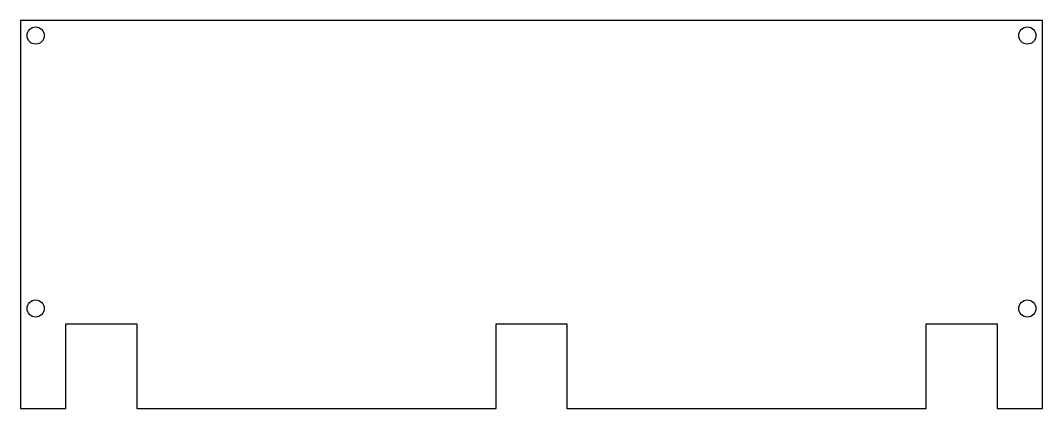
# Model space of a CAD drawing. Header units: millimetres. Extents: x -252 to 253, y -117 to 75.
import ezdxf

# ---------------------------------------------------------------- set-up
doc = ezdxf.new("R2010")
doc.units = ezdxf.units.MM

msp = doc.modelspace()

# ---------------------------------------------------------------- linework, layer by layer
at = {"color": 7, "linetype": 'Continuous', "lineweight": 25}
for p, q in [((252.5, 75), (-252.5, 75)), ((-252.5, 75), (-252.5, -117)), ((252.5, -117), (252.5, 75)), ((-230, -117), (-230, -75)), ((-230, -75), (-195, -75)), ((-195, -75), (-195, -117)), ((-17.5, -117), (-17.5, -75)), ((-17.5, -75), (17.5, -75)), ((17.5, -75), (17.5, -117)), ((195, -117), (195, -75)), ((195, -75), (230, -75)), ((230, -75), (230, -117)), ((-252.5, -117), (-230, -117)), ((-195, -117), (-17.5, -117)), ((17.5, -117), (195, -117)), ((230, -117), (252.5, -117))]:
    msp.add_line(p, q, dxfattribs=at)
for centre in [(-245, 67.5), (245, 67.5), (-245, -67.5), (245, -67.5)]:
    msp.add_circle(centre, 4.25, dxfattribs=at)

doc.saveas('drawing.dxf')
